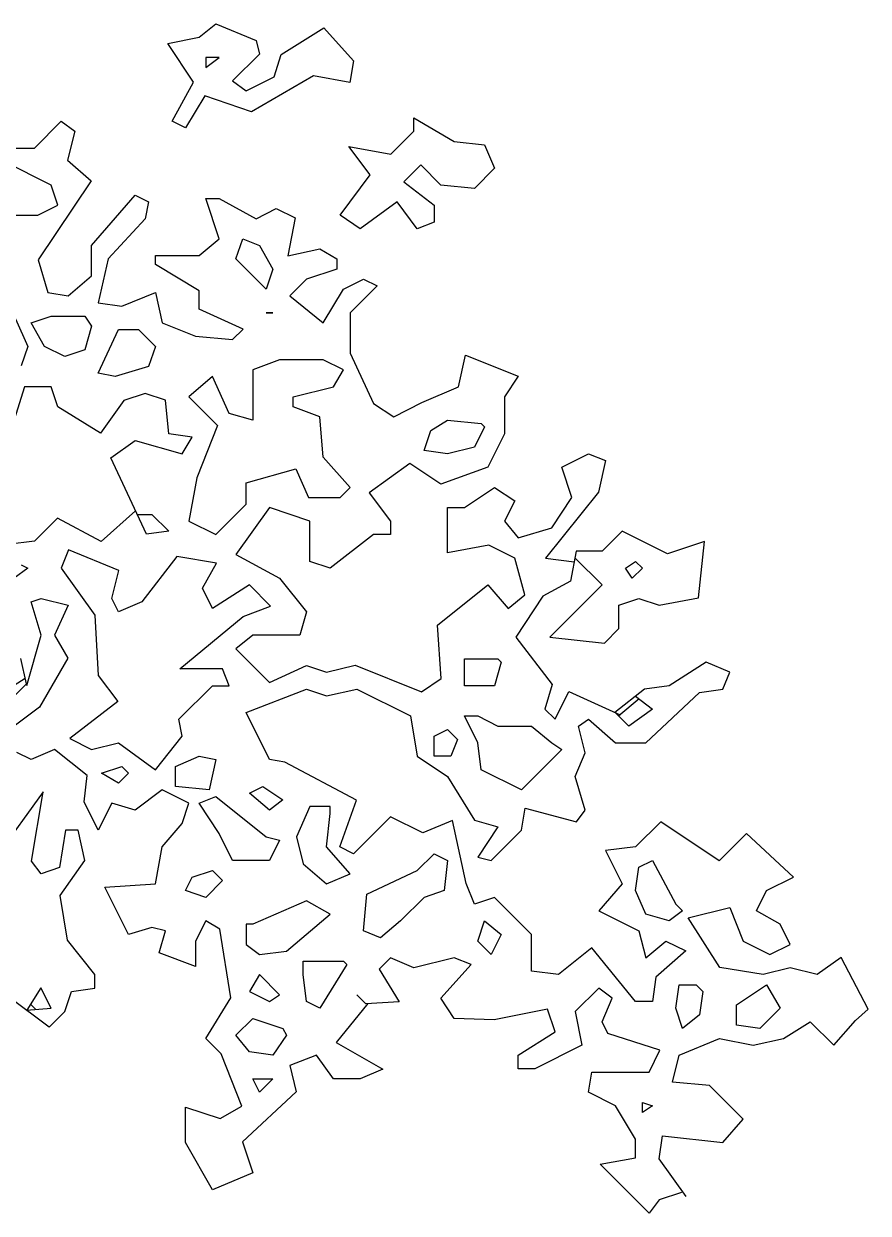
# Model space of a CAD drawing. Header units: millimetres. Extents: x 1211.91 to 1219.54, y 1029.16 to 1038.08.
# Drawn here: x 1218.48 to 1219.144, y 1035.929 to 1036.864 of the extents above; entities that cross this region are included whole.
import ezdxf

# ---------------------------------------------------------------- set-up
doc = ezdxf.new("R2010")
doc.units = ezdxf.units.MM
doc.header["$MEASUREMENT"] = 0
doc.layers.add('Hojas01', color=94, linetype='CONTINUOUS')
doc.layers.add('Hojas02', color=62, linetype='CONTINUOUS')

msp = doc.modelspace()

# ---------------------------------------------------------------- linework, layer by layer
at = {"layer": 'Hojas01', "linetype": 'Continuous'}
for p, q in [((1218.6176, 1036.85338), (1218.6308, 1036.86394)), ((1218.6308, 1036.86394), (1218.66248, 1036.85074)), ((1218.68228, 1036.83992), (1218.71568, 1036.86078)), ((1218.71568, 1036.86078), (1218.73904, 1036.8349)), ((1218.59318, 1036.8485), (1218.6176, 1036.85338)), ((1218.61325, 1036.81814), (1218.59318, 1036.8485)), ((1218.66248, 1036.85074), (1218.66512, 1036.84018)), ((1218.66512, 1036.84018), (1218.644, 1036.81906)), ((1218.67674, 1036.82223), (1218.68228, 1036.83992)), ((1218.73904, 1036.8349), (1218.73614, 1036.81774)), ((1218.65456, 1036.81114), (1218.67674, 1036.82223)), ((1218.70763, 1036.82302), (1218.65879, 1036.79464)), ((1218.73614, 1036.81774), (1218.70763, 1036.82302)), ((1218.59648, 1036.78738), (1218.61325, 1036.81814)), ((1218.644, 1036.81906), (1218.65456, 1036.81114)), ((1218.62222, 1036.80745), (1218.60704, 1036.7821)), ((1218.65879, 1036.79464), (1218.62222, 1036.80745)), ((1218.48824, 1036.76626), (1218.50936, 1036.78738)), ((1218.50936, 1036.78738), (1218.51992, 1036.77946)), ((1218.60704, 1036.7821), (1218.59648, 1036.78738)), ((1218.78656, 1036.77946), (1218.78656, 1036.79002)), ((1218.78656, 1036.79002), (1218.81824, 1036.77154)), ((1218.51992, 1036.77946), (1218.51425, 1036.75689)), ((1218.76848, 1036.76138), (1218.78656, 1036.77946)), ((1218.46448, 1036.76626), (1218.48824, 1036.76626)), ((1218.73548, 1036.76758), (1218.76848, 1036.76138)), ((1218.75224, 1036.74514), (1218.73548, 1036.76758)), ((1218.81824, 1036.77154), (1218.842, 1036.7689)), ((1218.842, 1036.7689), (1218.84992, 1036.75042)), ((1218.50144, 1036.73722), (1218.46448, 1036.7557)), ((1218.51425, 1036.75689), (1218.53286, 1036.74066)), ((1218.72848, 1036.71346), (1218.75224, 1036.74514)), ((1218.79184, 1036.75306), (1218.77864, 1036.73986)), ((1218.80768, 1036.73722), (1218.79184, 1036.75306)), ((1218.84992, 1036.75042), (1218.83408, 1036.73458)), ((1218.53286, 1036.74066), (1218.49115, 1036.67848)), ((1218.50672, 1036.72138), (1218.50144, 1036.73722)), ((1218.77864, 1036.73986), (1218.8024, 1036.72138)), ((1218.83408, 1036.73458), (1218.80768, 1036.73722)), ((1218.53312, 1036.68984), (1218.56744, 1036.7293)), ((1218.56744, 1036.7293), (1218.578, 1036.72402)), ((1218.63344, 1036.69498), (1218.62288, 1036.72666)), ((1218.62288, 1036.72666), (1218.63344, 1036.72666)), ((1218.63344, 1036.72666), (1218.66248, 1036.71082)), ((1218.49088, 1036.71346), (1218.50672, 1036.72138)), ((1218.578, 1036.72402), (1218.57536, 1036.71082)), ((1218.66248, 1036.71082), (1218.67832, 1036.71874)), ((1218.67832, 1036.71874), (1218.69324, 1036.71135)), ((1218.77336, 1036.72402), (1218.74432, 1036.7029)), ((1218.7892, 1036.7029), (1218.77336, 1036.72402)), ((1218.8024, 1036.72138), (1218.8024, 1036.70818)), ((1218.46554, 1036.71346), (1218.49088, 1036.71346)), ((1218.57536, 1036.71082), (1218.54632, 1036.67914)), ((1218.69324, 1036.71135), (1218.68743, 1036.68152)), ((1218.74432, 1036.7029), (1218.72848, 1036.71346)), ((1218.8024, 1036.70818), (1218.7892, 1036.7029)), ((1218.53312, 1036.66594), (1218.53312, 1036.68984)), ((1218.6176, 1036.68178), (1218.63344, 1036.69498)), ((1218.58328, 1036.67492), (1218.58328, 1036.68178)), ((1218.58328, 1036.68178), (1218.6176, 1036.68178)), ((1218.68743, 1036.68152), (1218.71264, 1036.68706)), ((1218.71264, 1036.68706), (1218.72584, 1036.67914)), ((1218.49115, 1036.67848), (1218.4988, 1036.65274)), ((1218.54632, 1036.67914), (1218.5384, 1036.64482)), ((1218.6176, 1036.6542), (1218.58328, 1036.67492)), ((1218.72584, 1036.67122), (1218.70208, 1036.6633)), ((1218.72584, 1036.67914), (1218.72584, 1036.67122)), ((1218.51464, 1036.6501), (1218.53312, 1036.66594)), ((1218.70208, 1036.6633), (1218.68888, 1036.6501)), ((1218.73112, 1036.65538), (1218.74696, 1036.6633)), ((1218.74696, 1036.6633), (1218.75752, 1036.65802)), ((1218.4988, 1036.65274), (1218.51464, 1036.6501)), ((1218.55688, 1036.64218), (1218.58328, 1036.65274)), ((1218.58328, 1036.65274), (1218.58856, 1036.62898)), ((1218.6176, 1036.63981), (1218.6176, 1036.6542)), ((1218.71528, 1036.62898), (1218.73112, 1036.65538)), ((1218.75752, 1036.65802), (1218.7364, 1036.6369)), ((1218.5384, 1036.64482), (1218.55688, 1036.64218)), ((1218.68888, 1036.6501), (1218.71528, 1036.62898)), ((1218.65219, 1036.62397), (1218.6176, 1036.63981)), ((1218.7364, 1036.6369), (1218.7364, 1036.60522)), ((1218.47333, 1036.63215), (1218.48296, 1036.6105)), ((1218.58856, 1036.62898), (1218.61496, 1036.61842)), ((1218.644, 1036.61578), (1218.65219, 1036.62397)), ((1218.61496, 1036.61842), (1218.644, 1036.61578)), ((1218.48296, 1036.6105), (1218.47781, 1036.59506)), ((1218.7364, 1036.60522), (1218.75488, 1036.56562)), ((1218.68096, 1036.59994), (1218.65984, 1036.59202)), ((1218.71528, 1036.59994), (1218.68096, 1036.59994)), ((1218.73112, 1036.59202), (1218.71528, 1036.59994)), ((1218.82167, 1036.57882), (1218.82709, 1036.60351)), ((1218.82709, 1036.60351), (1218.86853, 1036.58701)), ((1218.62816, 1036.58674), (1218.60968, 1036.5709)), ((1218.64136, 1036.5577), (1218.62816, 1036.58674)), ((1218.65984, 1036.59202), (1218.65984, 1036.55242)), ((1218.7232, 1036.57882), (1218.73112, 1036.59202)), ((1218.86853, 1036.58701), (1218.85784, 1036.5709)), ((1218.48032, 1036.57882), (1218.46976, 1036.5445)), ((1218.50144, 1036.57882), (1218.48032, 1036.57882)), ((1218.50672, 1036.56298), (1218.50144, 1036.57882)), ((1218.69152, 1036.5709), (1218.7232, 1036.57882)), ((1218.79263, 1036.56642), (1218.82167, 1036.57882)), ((1218.5586, 1036.568), (1218.54012, 1036.54239)), ((1218.57536, 1036.57354), (1218.5586, 1036.568)), ((1218.5912, 1036.56826), (1218.57536, 1036.57354)), ((1218.59384, 1036.54186), (1218.5912, 1036.56826)), ((1218.60968, 1036.5709), (1218.63225, 1036.54833)), ((1218.69152, 1036.56298), (1218.69152, 1036.5709)), ((1218.85784, 1036.5709), (1218.85784, 1036.54186)), ((1218.54012, 1036.54239), (1218.50672, 1036.56298)), ((1218.71264, 1036.55506), (1218.69152, 1036.56298)), ((1218.75488, 1036.56562), (1218.77072, 1036.55506)), ((1218.77072, 1036.55506), (1218.79263, 1036.56642)), ((1218.65984, 1036.55242), (1218.64136, 1036.5577)), ((1218.71528, 1036.52338), (1218.71264, 1036.55506)), ((1218.61232, 1036.53922), (1218.59384, 1036.54186)), ((1218.6044, 1036.52602), (1218.61232, 1036.53922)), ((1218.63225, 1036.54833), (1218.61589, 1036.50715)), ((1218.85784, 1036.54186), (1218.84464, 1036.51546)), ((1218.54817, 1036.52286), (1218.56744, 1036.53658)), ((1218.56744, 1036.53658), (1218.6044, 1036.52602)), ((1218.57629, 1036.4628), (1218.54817, 1036.52286)), ((1218.7364, 1036.49962), (1218.71528, 1036.52338)), ((1218.90272, 1036.51546), (1218.92384, 1036.52602)), ((1218.92384, 1036.52602), (1218.93704, 1036.52074)), ((1218.93704, 1036.52074), (1218.9315, 1036.49593)), ((1218.65456, 1036.50332), (1218.69377, 1036.51428)), ((1218.69377, 1036.51428), (1218.70367, 1036.4917)), ((1218.78326, 1036.5185), (1218.75145, 1036.4954)), ((1218.80768, 1036.50226), (1218.78326, 1036.5185)), ((1218.84464, 1036.51546), (1218.80768, 1036.50226)), ((1218.91064, 1036.4917), (1218.90272, 1036.51546)), ((1218.61589, 1036.50715), (1218.60968, 1036.47322)), ((1218.65456, 1036.48642), (1218.65456, 1036.50332)), ((1218.72848, 1036.4917), (1218.7364, 1036.49962)), ((1218.75145, 1036.4954), (1218.76808, 1036.47322)), ((1218.82616, 1036.48378), (1218.84992, 1036.49962)), ((1218.84992, 1036.49962), (1218.86576, 1036.48906)), ((1218.9315, 1036.49593), (1218.88992, 1036.44418)), ((1218.6308, 1036.46266), (1218.65456, 1036.48642)), ((1218.67304, 1036.48378), (1218.64664, 1036.44682)), ((1218.70472, 1036.47322), (1218.67304, 1036.48378)), ((1218.70367, 1036.4917), (1218.72848, 1036.4917)), ((1218.81296, 1036.44828), (1218.81296, 1036.48378)), ((1218.81296, 1036.48378), (1218.82616, 1036.48378)), ((1218.86576, 1036.48906), (1218.85784, 1036.47322)), ((1218.8948, 1036.46794), (1218.91064, 1036.4917)), ((1218.50646, 1036.4756), (1218.48824, 1036.45738)), ((1218.54078, 1036.45712), (1218.50646, 1036.4756)), ((1218.56757, 1036.48128), (1218.54078, 1036.45712)), ((1218.56889, 1036.4785), (1218.58064, 1036.4785)), ((1218.58064, 1036.4785), (1218.59384, 1036.4653)), ((1218.59384, 1036.4653), (1218.57629, 1036.4628)), ((1218.60968, 1036.47322), (1218.6308, 1036.46266)), ((1218.70472, 1036.44154), (1218.70472, 1036.47322)), ((1218.76808, 1036.47322), (1218.76808, 1036.46266)), ((1218.85784, 1036.47322), (1218.8684, 1036.46002)), ((1218.8684, 1036.46002), (1218.8948, 1036.46794)), ((1218.95024, 1036.4653), (1218.9344, 1036.44946)), ((1218.98588, 1036.44748), (1218.95024, 1036.4653)), ((1218.48824, 1036.45738), (1218.46712, 1036.45474)), ((1218.75488, 1036.46266), (1218.72056, 1036.43626)), ((1218.76808, 1036.46266), (1218.75488, 1036.46266)), ((1219.01505, 1036.45725), (1218.98588, 1036.44748)), ((1219.0103, 1036.4129), (1219.01505, 1036.45725)), ((1218.51504, 1036.45052), (1218.50936, 1036.43626)), ((1218.55451, 1036.43442), (1218.51504, 1036.45052)), ((1218.64664, 1036.44682), (1218.68096, 1036.42834)), ((1218.84543, 1036.45435), (1218.81296, 1036.44828)), ((1218.86576, 1036.44418), (1218.84543, 1036.45435)), ((1218.91407, 1036.44946), (1218.90959, 1036.4261)), ((1218.9344, 1036.44946), (1218.91407, 1036.44946)), ((1218.60005, 1036.44537), (1218.57272, 1036.40986)), ((1218.63146, 1036.44009), (1218.60005, 1036.44537)), ((1218.62024, 1036.42042), (1218.63146, 1036.44009)), ((1218.72056, 1036.43626), (1218.70472, 1036.44154)), ((1218.87368, 1036.41514), (1218.86576, 1036.44418)), ((1218.88992, 1036.44418), (1218.91249, 1036.44128)), ((1218.91302, 1036.44445), (1218.9344, 1036.42306)), ((1218.50936, 1036.43626), (1218.53576, 1036.3993)), ((1218.54896, 1036.4125), (1218.55451, 1036.43442)), ((1218.68096, 1036.42834), (1218.70208, 1036.40194)), ((1218.62816, 1036.40458), (1218.62024, 1036.42042)), ((1218.6572, 1036.42306), (1218.62816, 1036.40458)), ((1218.67383, 1036.40643), (1218.6572, 1036.42306)), ((1218.80517, 1036.39138), (1218.84464, 1036.42306)), ((1218.84464, 1036.42306), (1218.86048, 1036.40458)), ((1218.90959, 1036.4261), (1218.88794, 1036.41422)), ((1218.9344, 1036.42306), (1218.89335, 1036.38201)), ((1218.4856, 1036.40986), (1218.49352, 1036.4125)), ((1218.49352, 1036.38346), (1218.4856, 1036.40986)), ((1218.49352, 1036.4125), (1218.51464, 1036.40722)), ((1218.55424, 1036.40194), (1218.54896, 1036.4125)), ((1218.57272, 1036.40986), (1218.55424, 1036.40194)), ((1218.86048, 1036.40458), (1218.87368, 1036.41514)), ((1218.88794, 1036.41422), (1218.86655, 1036.38201)), ((1218.9476, 1036.40722), (1218.96344, 1036.4125)), ((1218.96344, 1036.4125), (1218.97928, 1036.40722)), ((1218.97928, 1036.40722), (1219.0103, 1036.4129)), ((1218.51464, 1036.40722), (1218.50408, 1036.38346)), ((1218.53576, 1036.3993), (1218.5384, 1036.35178)), ((1218.65232, 1036.39825), (1218.67383, 1036.40643)), ((1218.70208, 1036.40194), (1218.6968, 1036.38346)), ((1218.9476, 1036.38874), (1218.9476, 1036.40722)), ((1218.60255, 1036.35706), (1218.65232, 1036.39825)), ((1218.80795, 1036.34941), (1218.80517, 1036.39138)), ((1218.4823, 1036.344), (1218.49352, 1036.38346)), ((1218.50408, 1036.38346), (1218.51438, 1036.36538)), ((1218.65984, 1036.38346), (1218.64664, 1036.3729)), ((1218.6968, 1036.38346), (1218.65984, 1036.38346)), ((1218.86655, 1036.38201), (1218.89507, 1036.34492)), ((1218.89335, 1036.38201), (1218.93625, 1036.37739)), ((1218.93625, 1036.37739), (1218.9476, 1036.38874)), ((1218.64664, 1036.3729), (1218.67304, 1036.3465)), ((1218.48191, 1036.34545), (1218.47742, 1036.36525)), ((1218.51438, 1036.36538), (1218.49233, 1036.3271)), ((1219.01624, 1036.36234), (1218.9872, 1036.34386)), ((1219.03472, 1036.35442), (1219.01624, 1036.36234)), ((1218.63608, 1036.35706), (1218.60255, 1036.35706)), ((1218.64136, 1036.34386), (1218.63608, 1036.35706)), ((1218.67304, 1036.3465), (1218.70208, 1036.3597)), ((1218.70208, 1036.3597), (1218.71792, 1036.35442)), ((1218.71792, 1036.35442), (1218.74036, 1036.3601)), ((1218.74036, 1036.3601), (1218.7925, 1036.33898)), ((1219.02944, 1036.34122), (1219.03472, 1036.35442)), ((1218.48296, 1036.3465), (1218.45656, 1036.3201)), ((1218.48098, 1036.34954), (1218.4592, 1036.33594)), ((1218.5384, 1036.35178), (1218.55371, 1036.33132)), ((1218.60176, 1036.31746), (1218.62816, 1036.34386)), ((1218.62816, 1036.34386), (1218.64136, 1036.34386)), ((1218.7925, 1036.33898), (1218.80795, 1036.34941)), ((1218.89507, 1036.34492), (1218.88952, 1036.32538)), ((1218.9872, 1036.34386), (1218.9678, 1036.34109)), ((1218.65456, 1036.32274), (1218.70208, 1036.34122)), ((1218.70208, 1036.34122), (1218.71792, 1036.33594)), ((1218.71792, 1036.33594), (1218.74168, 1036.34122)), ((1218.74168, 1036.34122), (1218.78392, 1036.3201)), ((1218.89744, 1036.31746), (1218.9084, 1036.33924)), ((1218.9084, 1036.33924), (1218.94853, 1036.3209)), ((1218.9678, 1036.34109), (1218.94457, 1036.32274)), ((1218.9608, 1036.33555), (1218.974, 1036.32538)), ((1218.96872, 1036.29898), (1219.01096, 1036.33858)), ((1219.01096, 1036.33858), (1219.02944, 1036.34122)), ((1218.49233, 1036.3271), (1218.46184, 1036.30426)), ((1218.55371, 1036.33132), (1218.51596, 1036.30228)), ((1218.88952, 1036.32538), (1218.89744, 1036.31746)), ((1218.96357, 1036.33344), (1218.9476, 1036.3201)), ((1218.974, 1036.32538), (1218.95552, 1036.31218)), ((1218.6044, 1036.30426), (1218.60176, 1036.31746)), ((1218.67304, 1036.28578), (1218.65456, 1036.32274)), ((1218.78392, 1036.3201), (1218.7892, 1036.28842)), ((1218.91592, 1036.31218), (1218.92384, 1036.31746)), ((1218.92384, 1036.31746), (1218.94496, 1036.29898)), ((1218.95552, 1036.31218), (1218.94536, 1036.32235)), ((1218.9212, 1036.29106), (1218.91592, 1036.31218)), ((1218.51596, 1036.30228), (1218.53312, 1036.2937)), ((1218.53312, 1036.2937), (1218.55424, 1036.29898)), ((1218.55424, 1036.29898), (1218.58328, 1036.27786)), ((1218.58328, 1036.27786), (1218.6044, 1036.30426)), ((1218.94496, 1036.29898), (1218.96872, 1036.29898)), ((1218.4856, 1036.28578), (1218.47451, 1036.29133)), ((1218.50408, 1036.2937), (1218.4856, 1036.28578)), ((1218.52956, 1036.27338), (1218.50408, 1036.2937)), ((1218.7892, 1036.28842), (1218.81296, 1036.27258)), ((1218.91328, 1036.27258), (1218.9212, 1036.29106)), ((1218.68505, 1036.2838), (1218.67304, 1036.28578)), ((1218.74129, 1036.25397), (1218.68505, 1036.2838)), ((1218.52731, 1036.25252), (1218.52956, 1036.27338)), ((1218.81296, 1036.27258), (1218.83408, 1036.23826)), ((1218.9212, 1036.24618), (1218.91328, 1036.27258)), ((1218.49511, 1036.26057), (1218.45036, 1036.19866)), ((1218.486, 1036.20606), (1218.49511, 1036.26057)), ((1218.58856, 1036.26202), (1218.56744, 1036.24618)), ((1218.60968, 1036.25146), (1218.58856, 1036.26202)), ((1218.5384, 1036.23034), (1218.52731, 1036.25252)), ((1218.54896, 1036.25146), (1218.5384, 1036.23034)), ((1218.56744, 1036.24618), (1218.54896, 1036.25146)), ((1218.6044, 1036.23562), (1218.60968, 1036.25146)), ((1218.72835, 1036.21728), (1218.74129, 1036.25397)), ((1218.76808, 1036.2409), (1218.73904, 1036.21186)), ((1218.79343, 1036.22823), (1218.76808, 1036.2409)), ((1218.87104, 1036.23034), (1218.87395, 1036.24764)), ((1218.87395, 1036.24764), (1218.91421, 1036.23694)), ((1218.91421, 1036.23694), (1218.9212, 1036.24618)), ((1218.58856, 1036.21714), (1218.6044, 1036.23562)), ((1218.81679, 1036.238), (1218.79343, 1036.22823)), ((1218.82761, 1036.18837), (1218.81679, 1036.238)), ((1218.83408, 1036.23826), (1218.85256, 1036.23298)), ((1218.85256, 1036.23298), (1218.83672, 1036.20922)), ((1218.9806, 1036.23694), (1218.9608, 1036.21714)), ((1219.02654, 1036.20632), (1218.9806, 1036.23694)), ((1218.51266, 1036.23034), (1218.50804, 1036.20091)), ((1218.52256, 1036.23034), (1218.51266, 1036.23034)), ((1218.52784, 1036.20658), (1218.52256, 1036.23034)), ((1218.84728, 1036.20658), (1218.87104, 1036.23034)), ((1219.04792, 1036.2277), (1219.02654, 1036.20632)), ((1219.08488, 1036.19338), (1219.04792, 1036.2277)), ((1218.58328, 1036.1881), (1218.58856, 1036.21714)), ((1218.73904, 1036.21186), (1218.72835, 1036.21728)), ((1218.9608, 1036.21714), (1218.93704, 1036.2145)), ((1218.93704, 1036.2145), (1218.95024, 1036.1881)), ((1218.49352, 1036.19602), (1218.486, 1036.20606)), ((1218.50857, 1036.179), (1218.52784, 1036.20658)), ((1218.83672, 1036.20922), (1218.84728, 1036.20658)), ((1218.50804, 1036.20091), (1218.49352, 1036.19602)), ((1218.54368, 1036.18546), (1218.58328, 1036.1881)), ((1218.56216, 1036.1485), (1218.54368, 1036.18546)), ((1218.83408, 1036.17226), (1218.82761, 1036.18837)), ((1218.95024, 1036.1881), (1218.93176, 1036.16698)), ((1219.06376, 1036.18282), (1219.08488, 1036.19338)), ((1218.51411, 1036.14388), (1218.50857, 1036.179)), ((1218.84992, 1036.17754), (1218.83408, 1036.17226)), ((1218.87896, 1036.1485), (1218.84992, 1036.17754)), ((1219.05584, 1036.16698), (1219.06376, 1036.18282)), ((1218.93176, 1036.16698), (1218.96344, 1036.15114)), ((1219.00199, 1036.16144), (1219.03472, 1036.16962)), ((1219.03472, 1036.16962), (1219.04528, 1036.14322)), ((1219.07432, 1036.15642), (1219.05584, 1036.16698)), ((1218.62288, 1036.15906), (1218.61496, 1036.14322)), ((1218.63384, 1036.15246), (1218.62288, 1036.15906)), ((1219.02693, 1036.1225), (1219.00199, 1036.16144)), ((1219.08224, 1036.14058), (1219.07432, 1036.15642)), ((1218.58064, 1036.15378), (1218.56216, 1036.1485)), ((1218.5912, 1036.15114), (1218.58064, 1036.15378)), ((1218.58632, 1036.13398), (1218.5912, 1036.15114)), ((1218.64268, 1036.09874), (1218.63384, 1036.15246)), ((1218.87896, 1036.11946), (1218.87896, 1036.1485)), ((1218.96344, 1036.15114), (1218.96872, 1036.13002)), ((1218.53576, 1036.11682), (1218.51411, 1036.14388)), ((1218.61496, 1036.14322), (1218.61496, 1036.12329)), ((1218.92648, 1036.13794), (1218.90008, 1036.11682)), ((1218.9608, 1036.0957), (1218.92648, 1036.13794)), ((1218.96872, 1036.13002), (1218.98456, 1036.14322)), ((1218.98456, 1036.14322), (1219.00014, 1036.13544)), ((1219.04528, 1036.14322), (1219.0664, 1036.13266)), ((1219.0664, 1036.13266), (1219.08224, 1036.14058)), ((1218.61496, 1036.12329), (1218.58632, 1036.13398)), ((1218.76808, 1036.13002), (1218.75924, 1036.12118)), ((1218.78656, 1036.1221), (1218.76808, 1036.13002)), ((1218.81824, 1036.13002), (1218.78656, 1036.1221)), ((1218.83144, 1036.12474), (1218.81824, 1036.13002)), ((1219.00014, 1036.13544), (1218.97677, 1036.11484)), ((1219.12224, 1036.13029), (1219.10336, 1036.11682)), ((1219.14362, 1036.08976), (1219.12224, 1036.13029)), ((1218.75924, 1036.12118), (1218.77495, 1036.09544)), ((1218.80768, 1036.09834), (1218.83144, 1036.12474)), ((1218.90008, 1036.11682), (1218.87896, 1036.11946)), ((1219.06112, 1036.11682), (1219.02693, 1036.1225)), ((1219.08224, 1036.1221), (1219.06112, 1036.11682)), ((1219.10336, 1036.11682), (1219.08224, 1036.1221)), ((1218.53576, 1036.10626), (1218.53576, 1036.11682)), ((1218.97677, 1036.11484), (1218.974, 1036.0957)), ((1218.49339, 1036.10653), (1218.48217, 1036.08897)), ((1218.50144, 1036.09056), (1218.49339, 1036.10653)), ((1218.512, 1036.08778), (1218.51728, 1036.10362)), ((1218.51728, 1036.10362), (1218.53576, 1036.10626)), ((1218.74868, 1036.09399), (1218.74168, 1036.10098)), ((1218.74168, 1036.10098), (1218.74696, 1036.0957)), ((1218.93176, 1036.10626), (1218.91328, 1036.08778)), ((1218.94232, 1036.09834), (1218.93176, 1036.10626)), ((1218.49986, 1036.07564), (1218.46871, 1036.099)), ((1218.48903, 1036.08963), (1218.48507, 1036.09359)), ((1218.62288, 1036.06666), (1218.64268, 1036.09874)), ((1218.75039, 1036.09412), (1218.72531, 1036.0635)), ((1218.77495, 1036.09544), (1218.74868, 1036.09399)), ((1218.81824, 1036.0825), (1218.80768, 1036.09834)), ((1218.9344, 1036.07986), (1218.94232, 1036.09834)), ((1218.974, 1036.0957), (1218.9608, 1036.0957)), ((1218.48204, 1036.08897), (1218.50144, 1036.09056)), ((1218.49986, 1036.07564), (1218.512, 1036.08778)), ((1218.84966, 1036.08132), (1218.81824, 1036.0825)), ((1218.8915, 1036.08963), (1218.84966, 1036.08132)), ((1218.89744, 1036.07194), (1218.8915, 1036.08963)), ((1218.91328, 1036.08778), (1218.91856, 1036.06138)), ((1219.13372, 1036.08092), (1219.14362, 1036.08976)), ((1218.8684, 1036.05346), (1218.89744, 1036.07194)), ((1218.93902, 1036.07062), (1218.9344, 1036.07986)), ((1219.07696, 1036.06666), (1219.09808, 1036.07986)), ((1219.09808, 1036.07986), (1219.11656, 1036.06138)), ((1219.11656, 1036.06138), (1219.13372, 1036.08092)), ((1218.63503, 1036.05452), (1218.62288, 1036.06666)), ((1218.72531, 1036.0635), (1218.76214, 1036.04264)), ((1218.97994, 1036.05742), (1218.93902, 1036.07062)), ((1218.99512, 1036.05346), (1219.0268, 1036.06666)), ((1219.0268, 1036.06666), (1219.0532, 1036.06138)), ((1219.0532, 1036.06138), (1219.07696, 1036.06666)), ((1218.65113, 1036.01347), (1218.63503, 1036.05452)), ((1218.71, 1036.05346), (1218.68888, 1036.04554)), ((1218.7232, 1036.03498), (1218.71, 1036.05346)), ((1218.8684, 1036.0429), (1218.8684, 1036.05346)), ((1218.91856, 1036.06138), (1218.8816, 1036.0429)), ((1218.97136, 1036.04026), (1218.97994, 1036.05742)), ((1218.98984, 1036.03234), (1218.99512, 1036.05346)), ((1218.68888, 1036.04554), (1218.69403, 1036.02482)), ((1218.74432, 1036.03498), (1218.7232, 1036.03498)), ((1218.76214, 1036.04264), (1218.74432, 1036.03498)), ((1218.8816, 1036.0429), (1218.8684, 1036.0429)), ((1218.92384, 1036.02442), (1218.92648, 1036.04026)), ((1218.92648, 1036.04026), (1218.97136, 1036.04026)), ((1219.01888, 1036.0297), (1218.98984, 1036.03234)), ((1219.04528, 1036.0033), (1219.01888, 1036.0297)), ((1218.69403, 1036.02482), (1218.65179, 1035.98535)), ((1218.94496, 1036.01386), (1218.92384, 1036.02442)), ((1218.60704, 1035.98482), (1218.60704, 1036.01281)), ((1218.60704, 1036.01281), (1218.6341, 1036.0037)), ((1218.6341, 1036.0037), (1218.65113, 1036.01347)), ((1218.9608, 1035.98746), (1218.94496, 1036.01386)), ((1219.02944, 1035.98482), (1219.04528, 1036.0033)), ((1218.97941, 1035.97215), (1218.98192, 1035.9901)), ((1218.98192, 1035.9901), (1219.02944, 1035.98482)), ((1218.62816, 1035.94786), (1218.60704, 1035.98482)), ((1218.65179, 1035.98535), (1218.65984, 1035.96106)), ((1218.9608, 1035.97294), (1218.9608, 1035.98746)), ((1218.93282, 1035.96793), (1218.9608, 1035.97294)), ((1219.0004, 1035.94258), (1218.97941, 1035.97215)), ((1218.65984, 1035.96106), (1218.62816, 1035.94786)), ((1218.97136, 1035.92938), (1218.93282, 1035.96793)), ((1218.99684, 1035.94575), (1218.97928, 1035.93994)), ((1218.97928, 1035.93994), (1218.97136, 1035.92938))]:
    msp.add_line(p, q, dxfattribs=at)
at = {"layer": 'Hojas02', "linetype": 'Continuous'}
for p, q in [((1218.63344, 1036.83754), (1218.62288, 1036.83754)), ((1218.62288, 1036.83754), (1218.62288, 1036.82962)), ((1218.62288, 1036.82962), (1218.63344, 1036.83754)), ((1218.64664, 1036.67914), (1218.65192, 1036.69498)), ((1218.65192, 1036.69498), (1218.66512, 1036.6897)), ((1218.66512, 1036.6897), (1218.67568, 1036.67122)), ((1218.6704, 1036.65538), (1218.64664, 1036.67914)), ((1218.67568, 1036.67122), (1218.6704, 1036.65538)), ((1218.4856, 1036.62898), (1218.50144, 1036.63426)), ((1218.50144, 1036.63426), (1218.52784, 1036.63426)), ((1218.52784, 1036.63426), (1218.53312, 1036.62634)), ((1218.67568, 1036.6369), (1218.6704, 1036.6369)), ((1218.6704, 1036.6369), (1218.67568, 1036.6369)), ((1218.49616, 1036.6105), (1218.4856, 1036.62898)), ((1218.53312, 1036.62634), (1218.52784, 1036.60786)), ((1218.5384, 1036.58938), (1218.55424, 1036.6237)), ((1218.55424, 1036.6237), (1218.57008, 1036.6237)), ((1218.57008, 1036.6237), (1218.58328, 1036.6105)), ((1218.512, 1036.60258), (1218.49616, 1036.6105)), ((1218.52784, 1036.60786), (1218.512, 1036.60258)), ((1218.58328, 1036.6105), (1218.578, 1036.59466)), ((1218.5516, 1036.58674), (1218.5384, 1036.58938)), ((1218.578, 1036.59466), (1218.5516, 1036.58674)), ((1218.79976, 1036.5445), (1218.81296, 1036.55242)), ((1218.81296, 1036.55242), (1218.83936, 1036.54978)), ((1218.83936, 1036.54978), (1218.842, 1036.54714)), ((1218.79448, 1036.52866), (1218.79976, 1036.5445)), ((1218.842, 1036.54714), (1218.83408, 1036.5313)), ((1218.83408, 1036.5313), (1218.81296, 1036.52602)), ((1218.81296, 1036.52602), (1218.79448, 1036.52866)), ((1218.47768, 1036.4389), (1218.48296, 1036.43626)), ((1218.95288, 1036.43626), (1218.9608, 1036.44154)), ((1218.9608, 1036.44154), (1218.96608, 1036.43626)), ((1218.48296, 1036.43626), (1218.4724, 1036.42834)), ((1218.95816, 1036.42834), (1218.95288, 1036.43626)), ((1218.96608, 1036.43626), (1218.95816, 1036.42834)), ((1218.82616, 1036.34386), (1218.82616, 1036.36498)), ((1218.82616, 1036.36498), (1218.85256, 1036.36498)), ((1218.8552, 1036.36234), (1218.84992, 1036.34386)), ((1218.85256, 1036.36498), (1218.8552, 1036.36234)), ((1218.84992, 1036.34386), (1218.82616, 1036.34386)), ((1218.83672, 1036.29898), (1218.82616, 1036.3201)), ((1218.82616, 1036.3201), (1218.83672, 1036.3201)), ((1218.83672, 1036.3201), (1218.85256, 1036.31218)), ((1218.8024, 1036.30426), (1218.81296, 1036.30954)), ((1218.81296, 1036.30954), (1218.82088, 1036.30162)), ((1218.85256, 1036.31218), (1218.87896, 1036.31218)), ((1218.87896, 1036.31218), (1218.8948, 1036.29898)), ((1218.8024, 1036.28842), (1218.8024, 1036.30426)), ((1218.82088, 1036.30162), (1218.8156, 1036.28842)), ((1218.83936, 1036.27786), (1218.83672, 1036.29898)), ((1218.8948, 1036.29898), (1218.90272, 1036.2937)), ((1218.59912, 1036.2805), (1218.6176, 1036.28842)), ((1218.6176, 1036.28842), (1218.6308, 1036.28578)), ((1218.8156, 1036.28842), (1218.8024, 1036.28842)), ((1218.90272, 1036.2937), (1218.87104, 1036.26202)), ((1218.54104, 1036.27522), (1218.55688, 1036.2805)), ((1218.55688, 1036.2805), (1218.56216, 1036.27522)), ((1218.59912, 1036.26466), (1218.59912, 1036.2805)), ((1218.6308, 1036.28578), (1218.62552, 1036.26202)), ((1218.87104, 1036.26202), (1218.83936, 1036.27786)), ((1218.55424, 1036.2673), (1218.54104, 1036.27522)), ((1218.56216, 1036.27522), (1218.55424, 1036.2673)), ((1218.62552, 1036.26202), (1218.59912, 1036.26466)), ((1218.6572, 1036.25938), (1218.66776, 1036.26466)), ((1218.67304, 1036.24618), (1218.6572, 1036.25938)), ((1218.66776, 1036.26466), (1218.6836, 1036.2541)), ((1218.6176, 1036.25146), (1218.6308, 1036.25674)), ((1218.63344, 1036.2277), (1218.6176, 1036.25146)), ((1218.6308, 1036.25674), (1218.6704, 1036.22506)), ((1218.6836, 1036.2541), (1218.67304, 1036.24618)), ((1218.70472, 1036.24882), (1218.69416, 1036.22506)), ((1218.72056, 1036.24882), (1218.70472, 1036.24882)), ((1218.71792, 1036.21714), (1218.72056, 1036.24354)), ((1218.72056, 1036.24354), (1218.72056, 1036.24882)), ((1218.644, 1036.20658), (1218.63344, 1036.2277)), ((1218.6704, 1036.22506), (1218.68096, 1036.22242)), ((1218.68096, 1036.22242), (1218.67304, 1036.20658)), ((1218.69416, 1036.22506), (1218.69944, 1036.20394)), ((1218.7364, 1036.19602), (1218.71792, 1036.21714)), ((1218.67304, 1036.20658), (1218.644, 1036.20658)), ((1218.69944, 1036.20394), (1218.71792, 1036.1881)), ((1218.7892, 1036.19866), (1218.8024, 1036.21186)), ((1218.8024, 1036.21186), (1218.81296, 1036.20658)), ((1218.81296, 1036.20658), (1218.81032, 1036.18282)), ((1218.96344, 1036.2013), (1218.974, 1036.20658)), ((1218.974, 1036.20658), (1218.99248, 1036.17226)), ((1218.61232, 1036.19338), (1218.62816, 1036.19866)), ((1218.62816, 1036.19866), (1218.63608, 1036.19074)), ((1218.71792, 1036.1881), (1218.7364, 1036.19602)), ((1218.7496, 1036.18018), (1218.7892, 1036.19866)), ((1218.9608, 1036.18282), (1218.96344, 1036.2013)), ((1218.60704, 1036.18282), (1218.61232, 1036.19338)), ((1218.63608, 1036.19074), (1218.62288, 1036.17754)), ((1218.62288, 1036.17754), (1218.60704, 1036.18282)), ((1218.70208, 1036.1749), (1218.65984, 1036.15642)), ((1218.72056, 1036.16434), (1218.70208, 1036.1749)), ((1218.74696, 1036.15114), (1218.7496, 1036.18018)), ((1218.79448, 1036.17754), (1218.776, 1036.15906)), ((1218.81032, 1036.18282), (1218.79448, 1036.17754)), ((1218.96872, 1036.16434), (1218.9608, 1036.18282)), ((1218.99776, 1036.16698), (1218.9872, 1036.15906)), ((1218.99248, 1036.17226), (1218.99776, 1036.16698)), ((1218.65984, 1036.15642), (1218.65456, 1036.15642)), ((1218.65456, 1036.15642), (1218.65456, 1036.14058)), ((1218.68624, 1036.1353), (1218.72056, 1036.16434)), ((1218.776, 1036.15906), (1218.76016, 1036.14586)), ((1218.83672, 1036.14322), (1218.842, 1036.15906)), ((1218.842, 1036.15906), (1218.8552, 1036.1485)), ((1218.9872, 1036.15906), (1218.96872, 1036.16434)), ((1218.76016, 1036.14586), (1218.74696, 1036.15114)), ((1218.8552, 1036.1485), (1218.84728, 1036.13266)), ((1218.65456, 1036.14058), (1218.66512, 1036.13266)), ((1218.84728, 1036.13266), (1218.83672, 1036.14322)), ((1218.66512, 1036.13266), (1218.68624, 1036.1353)), ((1218.69944, 1036.11682), (1218.69944, 1036.12738)), ((1218.69944, 1036.12738), (1218.73112, 1036.12738)), ((1218.73376, 1036.12474), (1218.71264, 1036.09042)), ((1218.73112, 1036.12738), (1218.73376, 1036.12474)), ((1218.66512, 1036.11682), (1218.6572, 1036.10362)), ((1218.68096, 1036.10098), (1218.66512, 1036.11682)), ((1218.70208, 1036.0957), (1218.69944, 1036.11682)), ((1218.6572, 1036.10362), (1218.67304, 1036.0957)), ((1218.67304, 1036.0957), (1218.68096, 1036.10098)), ((1218.99248, 1036.09042), (1218.99512, 1036.1089)), ((1218.99512, 1036.1089), (1219.00832, 1036.1089)), ((1219.00832, 1036.1089), (1219.0136, 1036.10362)), ((1219.0136, 1036.10362), (1219.01096, 1036.08514)), ((1219.04, 1036.09306), (1219.06376, 1036.1089)), ((1219.06376, 1036.1089), (1219.07432, 1036.09042)), ((1218.71264, 1036.09042), (1218.70208, 1036.0957)), ((1219.04, 1036.07722), (1219.04, 1036.09306)), ((1218.64664, 1036.0693), (1218.65984, 1036.0825)), ((1218.65984, 1036.0825), (1218.6836, 1036.07458)), ((1218.99776, 1036.07458), (1218.99248, 1036.09042)), ((1219.01096, 1036.08514), (1218.99776, 1036.07458)), ((1219.07432, 1036.09042), (1219.05848, 1036.07458)), ((1218.6836, 1036.07458), (1218.68624, 1036.0693)), ((1219.05848, 1036.07458), (1219.04, 1036.07722)), ((1218.6572, 1036.0561), (1218.64664, 1036.0693)), ((1218.68624, 1036.0693), (1218.67568, 1036.05346)), ((1218.67568, 1036.05346), (1218.6572, 1036.0561)), ((1218.66512, 1036.02442), (1218.65984, 1036.03498)), ((1218.65984, 1036.03498), (1218.67568, 1036.03498)), ((1218.67568, 1036.03498), (1218.66512, 1036.02442)), ((1218.96608, 1036.00858), (1218.96608, 1036.0165)), ((1218.96608, 1036.0165), (1218.974, 1036.01386)), ((1218.974, 1036.01386), (1218.96608, 1036.00858))]:
    msp.add_line(p, q, dxfattribs=at)

doc.saveas('drawing.dxf')
